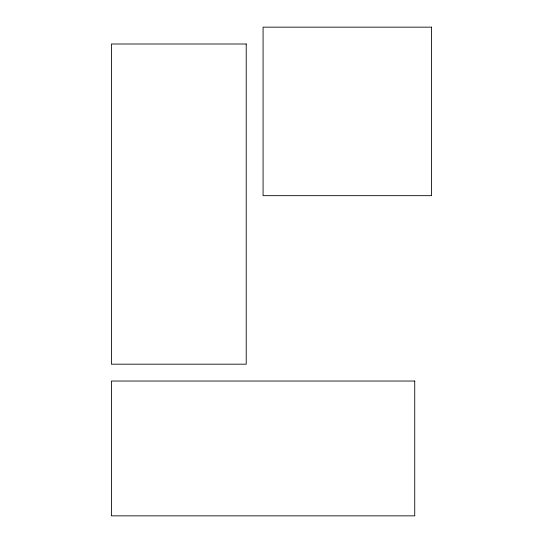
<?xml version="1.0" encoding="UTF-8"?>
<svg xmlns="http://www.w3.org/2000/svg" width="543" height="543" viewBox="0 0 543 543"><rect width="100%" height="100%" fill="white"/><g stroke="black" fill="none" stroke-linecap="round" stroke-linejoin="round"><path stroke-width="0.81" d="M431.59 27.15L263.077 27.15L263.077 195.67L431.59 195.67L431.59 27.15M246.223 44.003L111.41 44.003L111.41 364.183L246.223 364.183L246.223 44.003M414.737 381.037L111.41 381.037L111.41 515.85L414.737 515.85L414.737 381.037"/></g></svg>
